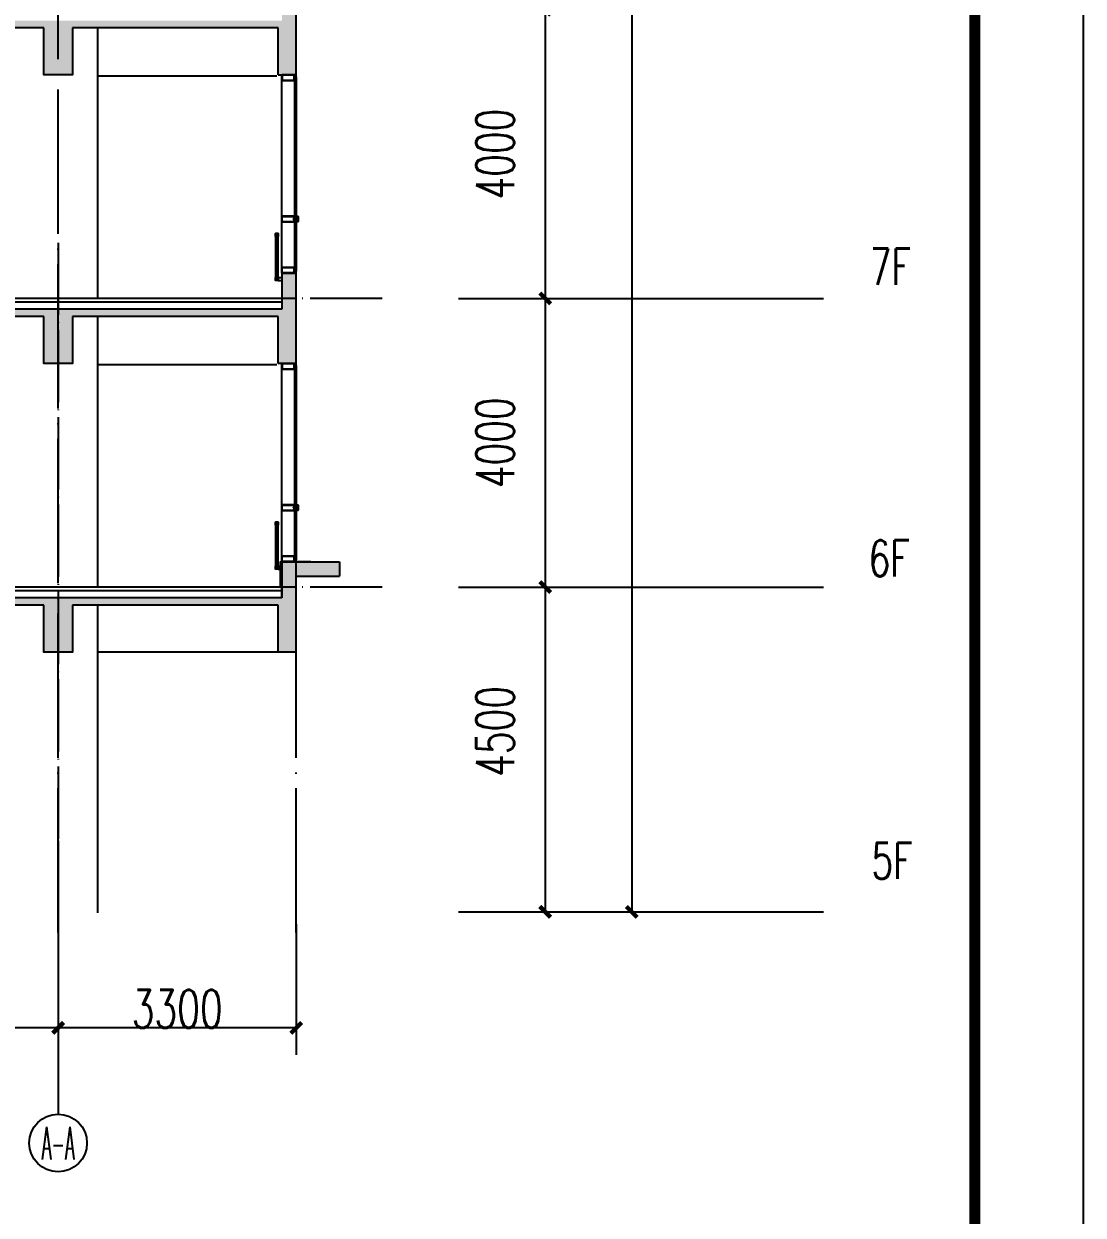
# Model space of a CAD drawing. Extents: x 1980812 to 2578970, y -669191 to 284498.
# Drawn here: x 2564293 to 2578970, y -321193 to -304685 of the extents above; entities that cross this region are included whole.
import ezdxf
from ezdxf.enums import TextEntityAlignment as Align

# ---------------------------------------------------------------- set-up
doc = ezdxf.new("R2010")
doc.units = 0
doc.header["$LTSCALE"] = 1000
doc.header["$MEASUREMENT"] = 0
for name, pattern in [('CENTER', [2, 1.25, -0.25, 0.25, -0.25]), ('DOTE', [2.42, 2, -0.2, 0.02, -0.2]), ('HIDDEN', [0.375, 0.25, -0.125]), ('HIDDEN2', [0.1875, 0.125, -0.0625])]:
    doc.linetypes.add(name, pattern=pattern)
for name, color, linetype in [('A-SECT-MBND-FINE', 252, 'Continuous'), ('A-SECT-MCUT', 1, 'Continuous'), ('A-SECT-MCUT-FINE', 137, 'Continuous'), ('AXIS', 3, 'Continuous'), ('AXIS_TEXT', 7, 'Continuous'), ('DIM_ELEV', 3, 'Continuous'), ('dote', 1, 'DOTE'), ('PUB_DIM', 3, 'Continuous'), ('SF', 1, 'Continuous'), ('SPACE_HATCH', 8, 'Continuous'), ('TEXT', 7, 'Continuous'), ('TK', 1, 'Continuous'), ('WALL', 4, 'Continuous'), ('WINDOW', 2, 'Continuous'), ('可见看线', 63, 'Continuous'), ('栏杆', 143, 'Continuous'), ('空线', 3, 'Continuous'), ('面层', 31, 'Continuous')]:
    doc.layers.add(name, color=color, linetype=linetype)
doc.styles.add('_TCH_AXIS', font='COMPLEX', dxfattribs={"bigfont": 'GBCBIG'})
doc.styles.add('COMPLEX', font='COMPLEX')
doc.styles.add('DIM_FONT', font='SIMPLEX', dxfattribs={"width": 0.7, "bigfont": 'GBCBIG'})
doc.styles.add('HZTXTW', font='txtw.shx', dxfattribs={"width": 0.6, "bigfont": 'hztxtw.shx'})
doc.styles.add('ROMANS', font='simplex_.ttf', dxfattribs={"width": 0.8, "height": 500})
doc.dimstyles.new('_TCH_ARCH&&150', dxfattribs={"dimscale": 1.5, "dimtxt": 350, "dimasz": 100, "dimexe": 250, "dimexo": 300, "dimgap": 100, "dimtad": 1, "dimdec": 0, "dimzin": 0, "dimdsep": 46, "dimtxsty": 'DIM_FONT', "dimblk": 'ARCHTICK', "dimcen": 0.09, "dimclrt": 7, "dimazin": 2, "dimtfac": 1, "dimtdec": 0, "dimtix": 1, "dimtmove": 2, "dimatfit": 3, "dimfxl": 1, "dimtolj": 1, "dimtzin": 0, "dimarcsym": 0})

# ---------------------------------------------------------------- blocks, each defined once
blk = doc.blocks.new('A$C32E42E09')
at = {"layer": '栏杆', "color": 2}
for p, q in [((60, 763), (60, 193)), ((80, 763), (80, 193))]:
    blk.add_line(p, q, dxfattribs=at)
at = {"layer": '栏杆'}
for p, q in [((50, 193), (0, 193)), ((50, 153), (0, 153))]:
    blk.add_line(p, q, dxfattribs=at)
blk.add_lwpolyline([(50, 153), (50, 803), (90, 803), (90, 153)], dxfattribs=at)
at = {"layer": '栏杆', "color": 2}
for points in [[(50, 763), (90, 763), (90, 803), (50, 803)], [(55, 768), (85, 768), (85, 798), (55, 798)], [(50, 153), (90, 153), (90, 193), (50, 193)], [(55, 158), (85, 158), (85, 188), (55, 188)]]:
    blk.add_lwpolyline(points, close=True, dxfattribs=at)
blk = doc.blocks.new('_ArchTick')
at = {"color": 0, "linetype": 'ByBlock', "const_width": 0.4}
blk.add_lwpolyline([(-0.5, -0.5), (0.5, 0.5)], dxfattribs=at)
blk = doc.blocks.new('*D1321')
at = {"layer": 'Defpoints', "color": 0, "transparency": 16777216}
for p in [(2557468, -316710, 0), (2564768, -316710, 0), (2557468, -318598)]:
    blk.add_point(p, dxfattribs=at)
at = {"layer": 'PUB_DIM', "color": 0, "lineweight": -2, "transparency": 16777216}
for p, q in [((2557468, -317160), (2557468, -318973)), ((2564768, -317160), (2564768, -318973)), ((2564768, -318598), (2557468, -318598))]:
    blk.add_line(p, q, dxfattribs=at)
at = {"layer": 'PUB_DIM', "color": 0, "lineweight": -2, "transparency": 16777216, "xscale": 150, "yscale": 150, "zscale": 150, "rotation": 180.0000000163043}
blk.add_blockref('_ArchTick', (2557468, -318598), dxfattribs=at)
at = {"layer": 'PUB_DIM', "color": 0, "lineweight": -2, "transparency": 16777216, "xscale": 150, "yscale": 150, "zscale": 150}
blk.add_blockref('_ArchTick', (2564768, -318598), dxfattribs=at)
at = {"layer": 'PUB_DIM', "color": 7, "transparency": 16777216, "insert": (2561118, -318335), "char_height": 525, "attachment_point": 5, "rotation": 0, "style": 'DIM_FONT'}
blk.add_mtext('\\A1;7300', dxfattribs=at)
blk = doc.blocks.new('_AXISO')
blk.add_circle((0, 0), 0.5)
at = {"layer": 'AXIS_TEXT', "style": 'COMPLEX', "width": 1.041667}
blk.add_attdef('A', text='', height=0.56, dxfattribs=at).set_placement((-0.25, -0.28), (0.25, -0.28), align=Align.FIT)
blk = doc.blocks.new('M5x45_Pan')
at = {"color": 8, "linetype": 'HIDDEN'}
for p, q in [((0, 2), (45, 2)), ((44, -3), (44, 2)), ((0, -2), (45, -2))]:
    blk.add_line(p, q, dxfattribs=at)
at = {"color": 0, "linetype": 'ByBlock'}
blk.add_lwpolyline([(-1, -5), (0, -5), (0, 5), (-1, 5, 0.228537), (-2, 4, 0.349288), (-2, -4, 0.228537)], format="xyb", close=True, dxfattribs=at)
at = {"color": 8, "linetype": 'HIDDEN2'}
blk.add_lwpolyline([(-4, 1), (-2, 1), (-2, -1), (-4, -1)], dxfattribs=at)
at = {"color": 8, "linetype": 'ByBlock'}
blk.add_lwpolyline([(0, 2), (44, 2), (45, 2), (45, -2), (44, -3), (0, -3)], dxfattribs=at)
at = {"layer": 'TEXT', "color": 8, "linetype": 'CENTER'}
blk.add_line((48, 0), (-7, 0), dxfattribs=at)
at = {"layer": 'Defpoints', "color": 8, "style": 'ROMANS', "width": 0.8}
blk.add_text('M5x45', height=1, rotation=90, dxfattribs=at).set_placement((-1, 0), align=Align.MIDDLE)
blk = doc.blocks.new('pou1')
at = {"layer": 'SPACE_HATCH'}
h = blk.add_hatch(color=256, dxfattribs=at)
h.dxf.hatch_style = 1
h.paths.add_polyline_path([(18500, -250), (14578, -250), (10600, -250), (10600, -1350), (10100, -1350), (10100, -250), (3300, -250), (3300, -900), (2900, -900), (2900, -250), (50, -250), (50, -900), (-200, -900), (-200, -700), (-200, 250), (-200, 350), (0, 350), (0, -150), (14578, -150), (28900, -150), (28900, 350), (29100, 350), (29100, 250), (29100, -700), (29100, -900), (28850, -900), (28850, -250), (26600, -250), (26600, -900), (26200, -900), (26200, -250), (19000, -250), (19000, -1350), (18500, -1350)])
at = {"layer": 'A-SECT-MBND-FINE'}
blk.add_line((2900, -900, 0), (3300, -900, 0), dxfattribs=at)
at = {"layer": 'A-SECT-MCUT', "elevation": 0}
for points in [[(-189, -935), (-185, -935), (-185, -934), (-185, -933), (-186, -934), (-189, -933), (-189, -932), (-201, -932), (-201, -934), (-191, -934), (-191, -946), (-201, -946), (-201, -948), (-189, -948), (-189, -947), (-186, -946), (-185, -947), (-185, -946), (-185, -945), (-189, -945)], [(-200, -900), (-173, -900), (-173, -931), (-200, -931)], [(-197, -903), (-176, -903), (-176, -928), (-197, -928)], [(0, -940), (0, -900), (-136, -900), (-172, -900), (-172, -932), (-189, -932), (-189, -933), (-185, -934), (-185, -933), (-172, -933), (-172, -940), (-172, -947), (-185, -947), (-185, -946), (-189, -947), (-189, -948), (-172, -948), (-172, -980), (-136, -980), (0, -980)], [(-169, -903), (-3, -903), (-3, -940), (-3, -978), (-169, -978)], [(-189, -2905), (-185, -2905), (-185, -2906), (-185, -2907), (-186, -2906), (-189, -2907), (-189, -2908), (-201, -2908), (-201, -2906), (-191, -2906), (-191, -2894), (-201, -2894), (-201, -2892), (-189, -2892), (-189, -2893), (-186, -2894), (-185, -2893), (-185, -2894), (-185, -2895), (-189, -2895)], [(0, -2900), (0, -2940), (-136, -2940), (-172, -2940), (-172, -2908), (-189, -2908), (-189, -2907), (-185, -2906), (-185, -2907), (-172, -2907), (-172, -2900), (-172, -2893), (-185, -2893), (-185, -2894), (-189, -2893), (-189, -2892), (-172, -2892), (-172, -2860), (-136, -2860), (0, -2860)], [(-169, -2938), (-3, -2938), (-3, -2900), (-3, -2863), (-169, -2863)], [(-189, -3615), (-185, -3615), (-185, -3616), (-185, -3617), (-186, -3616), (-189, -3617), (-189, -3618), (-201, -3618), (-201, -3616), (-191, -3616), (-191, -3604), (-201, -3604), (-201, -3602), (-189, -3602), (-189, -3603), (-186, -3604), (-185, -3603), (-185, -3604), (-185, -3605), (-189, -3605)], [(-200, -3619), (-173, -3619), (-173, -3650), (-200, -3650)], [(-197, -3622), (-176, -3622), (-176, -3647), (-197, -3647)], [(0, -3610), (0, -3650), (-136, -3650), (-172, -3650), (-172, -3618), (-189, -3618), (-189, -3617), (-185, -3616), (-185, -3617), (-172, -3617), (-172, -3610), (-172, -3603), (-185, -3603), (-185, -3604), (-189, -3603), (-189, -3602), (-172, -3602), (-172, -3570), (-136, -3570), (0, -3570)], [(-169, -3647), (-3, -3647), (-3, -3610), (-3, -3572), (-169, -3572)]]:
    blk.add_lwpolyline(points, close=True, dxfattribs=at)
for points in [[(-206, -2935), (-225, -2935), (-225, -2865), (-206, -2865, -0.414214), (-205, -2866), (-205, -2866, -0.351524), (-205, -2866), (-209, -2867, -0.256425), (-210, -2867), (-210, -2866, 0.198912), (-211, -2866), (-217, -2866, 0.414214), (-217, -2867), (-217, -2870, -0.414214), (-218, -2870), (-218, -2870, -0.414214), (-219, -2870), (-219, -2867, 0.414214), (-219, -2866), (-223, -2866, 0.414214), (-224, -2867), (-224, -2933, 0.414214), (-223, -2934), (-219, -2934, 0.414214), (-219, -2933), (-219, -2930, -0.414214), (-218, -2930), (-218, -2930, -0.414214), (-217, -2930), (-217, -2933, 0.414214), (-217, -2934), (-211, -2934, 0.198912), (-210, -2934), (-210, -2933, -0.256425), (-209, -2933), (-205, -2934, -0.351524), (-205, -2934), (-205, -2935, -0.414214)], [(-205, -2889, -0.414214), (-206, -2890), (-207, -2890, 0.414214), (-207, -2890), (-207, -2910, 0.414214), (-207, -2911), (-206, -2911, -0.414214), (-205, -2911), (-205, -2912, -0.414214), (-206, -2913), (-210, -2913), (-210, -2920, 0.414214), (-209, -2921), (-206, -2921, -0.414214), (-205, -2921), (-205, -2924, -0.414214), (-206, -2924), (-206, -2924, -0.414214), (-207, -2924), (-207, -2923, 0.414214), (-207, -2923), (-209, -2923, 0.414214), (-210, -2923), (-210, -2930, 0.414214), (-209, -2931), (-207, -2931, 0.414214), (-207, -2930), (-207, -2930, -0.414214), (-206, -2929), (-206, -2929, -0.414214), (-205, -2930), (-205, -2933, -0.479811), (-206, -2933), (-209, -2933, 0.256425), (-210, -2933), (-210, -2933, -0.198912), (-211, -2934), (-214, -2934, -0.10157), (-214, -2934), (-216, -2933, -0.300021), (-217, -2932), (-217, -2931, -0.414214), (-216, -2931), (-213, -2931, 0.414214), (-212, -2930), (-212, -2923), (-212, -2877), (-212, -2870, 0.414214), (-213, -2869), (-216, -2869, -0.414214), (-217, -2869), (-217, -2868, -0.300021), (-216, -2867), (-214, -2866, -0.10157), (-214, -2866), (-211, -2866, -0.198912), (-210, -2867), (-210, -2867, 0.256425), (-209, -2867), (-206, -2867, -0.479811), (-205, -2867), (-205, -2870, -0.414214), (-206, -2871), (-206, -2871, -0.414214), (-207, -2870), (-207, -2870, 0.414214), (-207, -2869), (-209, -2869, 0.414214), (-210, -2870), (-210, -2877, 0.414214), (-209, -2877), (-207, -2877, 0.414214), (-207, -2877), (-207, -2876, -0.414214), (-206, -2876), (-206, -2876, -0.414214), (-205, -2876), (-205, -2879, -0.414214), (-206, -2879), (-209, -2879, 0.414214), (-210, -2880), (-210, -2888), (-206, -2888, -0.414214), (-205, -2888)]]:
    blk.add_lwpolyline(points, format="xyb", close=True, dxfattribs=at)
at = {"layer": 'A-SECT-MCUT-FINE'}
for p, q in [((-181, -954, 0), (-195, -954, 0)), ((0, -1457, 0), (0, -980, 0)), ((0, -1411, 0), (0, -980, 0)), ((0, -3650, 0), (0, -1457, 0)), ((-181, -2886, 0), (-195, -2886, 0)), ((-181, -2914, 0), (-195, -2914, 0)), ((-181, -3596, 0), (-195, -3596, 0))]:
    blk.add_line(p, q, dxfattribs=at)
for centre in [(-182, -951, 0), (-182, -2889, 0), (-182, -2911, 0), (-182, -3599, 0)]:
    blk.add_circle(centre, 2.98, dxfattribs=at)
for centre, start, end in [((-199, -951, 0), 332.0817, 39.4318), ((-199, -2889, 0), 320.5682, 27.9183), ((-199, -2911, 0), 332.0817, 39.4318), ((-199, -3599, 0), 320.5682, 27.9183)]:
    blk.add_arc(centre, 5.39, start, end, dxfattribs=at)
at = {"layer": 'WALL'}
for p, q in [((-200, -700, 0), (-200, 350, 0)), ((-200, 350, 0), (0, 350, 0)), ((0, 350, 0), (0, -150, 0)), ((0, -150, 0), (14578, -150, 0)), ((50, -900, 0), (50, -250, 0)), ((50, -250, 0), (2900, -250, 0)), ((3300, -250, 0), (10100, -250, 0)), ((-200, -900, 0), (-200, -700, 0)), ((-200, -700, 0), (-200, -700, 0)), ((-200, -900, 0), (50, -900, 0))]:
    blk.add_line(p, q, dxfattribs=at)
at = {"layer": 'WALL', "elevation": 0}
blk.add_lwpolyline([(2900, -250), (2900, -900), (3300, -900), (3300, -250)], dxfattribs=at)
at = {"layer": 'WINDOW'}
for p, q in [((-200, -955, 0), (-199, -954, 0)), ((-200, -955, 0), (-200, -1457, 0)), ((-199, -954, 0), (-195, -954, 0)), ((-195, -954, 0), (-194, -955, 0)), ((-194, -1457, 0), (-194, -954, 0)), ((-181, -954, 0), (-182, -955, 0)), ((-182, -1457, 0), (-182, -955, 0)), ((-177, -954, 0), (-181, -954, 0)), ((-176, -955, 0), (-177, -954, 0)), ((-176, -955, 0), (-176, -1457, 0)), ((-200, -1457, 0), (-200, -2885, 0)), ((-194, -2885, 0), (-194, -1457, 0)), ((-182, -2885, 0), (-182, -1457, 0)), ((-176, -1457, 0), (-176, -2885, 0)), ((-200, -2885, 0), (-199, -2886, 0)), ((-200, -2915, 0), (-199, -2914, 0)), ((-200, -2915, 0), (-200, -3595, 0)), ((-199, -2886, 0), (-195, -2886, 0)), ((-199, -2914, 0), (-195, -2914, 0)), ((-195, -2886, 0), (-194, -2885, 0)), ((-195, -2914, 0), (-194, -2915, 0)), ((-194, -3595, 0), (-194, -2915, 0)), ((-181, -2886, 0), (-182, -2885, 0)), ((-181, -2914, 0), (-182, -2915, 0)), ((-182, -3595, 0), (-182, -2915, 0)), ((-177, -2886, 0), (-181, -2886, 0)), ((-177, -2914, 0), (-181, -2914, 0)), ((-176, -2885, 0), (-177, -2886, 0)), ((-176, -2915, 0), (-177, -2914, 0)), ((-176, -2915, 0), (-176, -3595, 0)), ((-200, -3595, 0), (-199, -3596, 0)), ((-199, -3596, 0), (-195, -3596, 0)), ((-195, -3596, 0), (-194, -3595, 0)), ((-181, -3596, 0), (-182, -3595, 0)), ((-177, -3596, 0), (-181, -3596, 0)), ((-176, -3595, 0), (-177, -3596, 0))]:
    blk.add_line(p, q, dxfattribs=at)
at = {"layer": '可见看线'}
for p, q in [((2550, -4000, 0), (2550, -240, 0)), ((70, -920, 0), (2550, -920, 0))]:
    blk.add_line(p, q, dxfattribs=at)
at = {"layer": '面层'}
for p, q in [((0, 0), (14578, 0, 0)), ((0, -50), (14578, -50, 0))]:
    blk.add_line(p, q, dxfattribs=at)
at = {"layer": 'SF', "rotation": 0.0004018880973607078}
blk.add_blockref('M5x45_Pan', (-207, -2900, 0), dxfattribs=at)
blk = doc.blocks.new('pm5')
at = {"layer": 'SPACE_HATCH'}
h = blk.add_hatch(color=256, dxfattribs=at)
h.dxf.hatch_style = 1
h.paths.add_polyline_path([(14578, -150), (0, -150), (0, 350), (-800, 350), (-800, 150), (-200, 150), (-200, -900), (50, -900), (50, -250), (2900, -250), (2900, -900), (3300, -900), (3300, -250), (10100, -250), (10100, -1350), (10600, -1350), (10600, -250), (14578, -250), (18500, -250), (18500, -1350), (19000, -1350), (19000, -250), (26200, -250), (26200, -900), (26600, -900), (26600, -250), (28850, -250), (28850, -900), (29100, -900), (29100, 150), (29700, 150), (29700, 350), (28900, 350), (28900, 350), (28900, 350), (28900, -150)])
at = {"layer": 'A-SECT-MBND-FINE'}
blk.add_line((2900, -900, 0), (3300, -900, 0), dxfattribs=at)
at = {"layer": 'A-SECT-MCUT', "elevation": 0}
for points in [[(-189, -935), (-185, -935), (-185, -934), (-185, -933), (-186, -934), (-189, -933), (-189, -932), (-201, -932), (-201, -934), (-191, -934), (-191, -946), (-201, -946), (-201, -948), (-189, -948), (-189, -947), (-186, -946), (-185, -947), (-185, -946), (-185, -945), (-189, -945)], [(-200, -900), (-173, -900), (-173, -931), (-200, -931)], [(-197, -903), (-176, -903), (-176, -928), (-197, -928)], [(0, -940), (0, -900), (-136, -900), (-172, -900), (-172, -932), (-189, -932), (-189, -933), (-185, -934), (-185, -933), (-172, -933), (-172, -940), (-172, -947), (-185, -947), (-185, -946), (-189, -947), (-189, -948), (-172, -948), (-172, -980), (-136, -980), (0, -980)], [(-169, -903), (-3, -903), (-3, -940), (-3, -978), (-169, -978)], [(-189, -2905), (-185, -2905), (-185, -2906), (-185, -2907), (-186, -2906), (-189, -2907), (-189, -2908), (-201, -2908), (-201, -2906), (-191, -2906), (-191, -2894), (-201, -2894), (-201, -2892), (-189, -2892), (-189, -2893), (-186, -2894), (-185, -2893), (-185, -2894), (-185, -2895), (-189, -2895)], [(0, -2900), (0, -2940), (-136, -2940), (-172, -2940), (-172, -2908), (-189, -2908), (-189, -2907), (-185, -2906), (-185, -2907), (-172, -2907), (-172, -2900), (-172, -2893), (-185, -2893), (-185, -2894), (-189, -2893), (-189, -2892), (-172, -2892), (-172, -2860), (-136, -2860), (0, -2860)], [(-169, -2938), (-3, -2938), (-3, -2900), (-3, -2863), (-169, -2863)], [(-189, -3615), (-185, -3615), (-185, -3616), (-185, -3617), (-186, -3616), (-189, -3617), (-189, -3618), (-201, -3618), (-201, -3616), (-191, -3616), (-191, -3604), (-201, -3604), (-201, -3602), (-189, -3602), (-189, -3603), (-186, -3604), (-185, -3603), (-185, -3604), (-185, -3605), (-189, -3605)], [(-200, -3619), (-173, -3619), (-173, -3650), (-200, -3650)], [(-197, -3622), (-176, -3622), (-176, -3647), (-197, -3647)], [(0, -3610), (0, -3650), (-136, -3650), (-172, -3650), (-172, -3618), (-189, -3618), (-189, -3617), (-185, -3616), (-185, -3617), (-172, -3617), (-172, -3610), (-172, -3603), (-185, -3603), (-185, -3604), (-189, -3603), (-189, -3602), (-172, -3602), (-172, -3570), (-136, -3570), (0, -3570)], [(-169, -3647), (-3, -3647), (-3, -3610), (-3, -3572), (-169, -3572)]]:
    blk.add_lwpolyline(points, close=True, dxfattribs=at)
for points in [[(-206, -2935), (-225, -2935), (-225, -2865), (-206, -2865, -0.414214), (-205, -2866), (-205, -2866, -0.351524), (-205, -2866), (-209, -2867, -0.256425), (-210, -2867), (-210, -2866, 0.198912), (-211, -2866), (-217, -2866, 0.414214), (-217, -2867), (-217, -2870, -0.414214), (-218, -2870), (-218, -2870, -0.414214), (-219, -2870), (-219, -2867, 0.414214), (-219, -2866), (-223, -2866, 0.414214), (-224, -2867), (-224, -2933, 0.414214), (-223, -2934), (-219, -2934, 0.414214), (-219, -2933), (-219, -2930, -0.414214), (-218, -2930), (-218, -2930, -0.414214), (-217, -2930), (-217, -2933, 0.414214), (-217, -2934), (-211, -2934, 0.198912), (-210, -2934), (-210, -2933, -0.256425), (-209, -2933), (-205, -2934, -0.351524), (-205, -2934), (-205, -2935, -0.414214)], [(-205, -2889, -0.414214), (-206, -2890), (-207, -2890, 0.414214), (-207, -2890), (-207, -2910, 0.414214), (-207, -2911), (-206, -2911, -0.414214), (-205, -2911), (-205, -2912, -0.414214), (-206, -2913), (-210, -2913), (-210, -2920, 0.414214), (-209, -2921), (-206, -2921, -0.414214), (-205, -2921), (-205, -2924, -0.414214), (-206, -2924), (-206, -2924, -0.414214), (-207, -2924), (-207, -2923, 0.414214), (-207, -2923), (-209, -2923, 0.414214), (-210, -2923), (-210, -2930, 0.414214), (-209, -2931), (-207, -2931, 0.414214), (-207, -2930), (-207, -2930, -0.414214), (-206, -2929), (-206, -2929, -0.414214), (-205, -2930), (-205, -2933, -0.479811), (-206, -2933), (-209, -2933, 0.256425), (-210, -2933), (-210, -2933, -0.198912), (-211, -2934), (-214, -2934, -0.10157), (-214, -2934), (-216, -2933, -0.300021), (-217, -2932), (-217, -2931, -0.414214), (-216, -2931), (-213, -2931, 0.414214), (-212, -2930), (-212, -2923), (-212, -2877), (-212, -2870, 0.414214), (-213, -2869), (-216, -2869, -0.414214), (-217, -2869), (-217, -2868, -0.300021), (-216, -2867), (-214, -2866, -0.10157), (-214, -2866), (-211, -2866, -0.198912), (-210, -2867), (-210, -2867, 0.256425), (-209, -2867), (-206, -2867, -0.479811), (-205, -2867), (-205, -2870, -0.414214), (-206, -2871), (-206, -2871, -0.414214), (-207, -2870), (-207, -2870, 0.414214), (-207, -2869), (-209, -2869, 0.414214), (-210, -2870), (-210, -2877, 0.414214), (-209, -2877), (-207, -2877, 0.414214), (-207, -2877), (-207, -2876, -0.414214), (-206, -2876), (-206, -2876, -0.414214), (-205, -2876), (-205, -2879, -0.414214), (-206, -2879), (-209, -2879, 0.414214), (-210, -2880), (-210, -2888), (-206, -2888, -0.414214), (-205, -2888)]]:
    blk.add_lwpolyline(points, format="xyb", close=True, dxfattribs=at)
at = {"layer": 'A-SECT-MCUT-FINE'}
for p, q in [((-181, -954, 0), (-195, -954, 0)), ((0, -1457, 0), (0, -980, 0)), ((0, -1411, 0), (0, -980, 0)), ((0, -3650, 0), (0, -1457, 0)), ((-181, -2886, 0), (-195, -2886, 0)), ((-181, -2914, 0), (-195, -2914, 0)), ((-181, -3596, 0), (-195, -3596, 0))]:
    blk.add_line(p, q, dxfattribs=at)
for centre in [(-182, -951, 0), (-182, -2889, 0), (-182, -2911, 0), (-182, -3599, 0)]:
    blk.add_circle(centre, 2.98, dxfattribs=at)
for centre, start, end in [((-199, -951, 0), 332.0817, 39.4318), ((-199, -2889, 0), 320.5682, 27.9183), ((-199, -2911, 0), 332.0817, 39.4318), ((-199, -3599, 0), 320.5682, 27.9183)]:
    blk.add_arc(centre, 5.39, start, end, dxfattribs=at)
at = {"layer": 'WALL'}
for p, q in [((-200, -900, 0), (-200, 150, 0)), ((50, -900, 0), (50, -250, 0)), ((50, -250, 0), (2900, -250, 0)), ((3300, -250, 0), (10100, -250, 0)), ((50, -900, 0), (-200, -900, 0))]:
    blk.add_line(p, q, dxfattribs=at)
at = {"layer": 'WALL', "elevation": 0}
blk.add_lwpolyline([(2900, -250), (2900, -900), (3300, -900), (3300, -250)], dxfattribs=at)
at = {"layer": 'WINDOW'}
for p, q in [((-200, -955, 0), (-199, -954, 0)), ((-200, -955, 0), (-200, -1457, 0)), ((-199, -954, 0), (-195, -954, 0)), ((-195, -954, 0), (-194, -955, 0)), ((-194, -1457, 0), (-194, -954, 0)), ((-181, -954, 0), (-182, -955, 0)), ((-182, -1457, 0), (-182, -955, 0)), ((-177, -954, 0), (-181, -954, 0)), ((-176, -955, 0), (-177, -954, 0)), ((-176, -955, 0), (-176, -1457, 0)), ((-200, -1457, 0), (-200, -2885, 0)), ((-194, -2885, 0), (-194, -1457, 0)), ((-182, -2885, 0), (-182, -1457, 0)), ((-176, -1457, 0), (-176, -2885, 0)), ((-200, -2885, 0), (-199, -2886, 0)), ((-200, -2915, 0), (-199, -2914, 0)), ((-200, -2915, 0), (-200, -3595, 0)), ((-199, -2886, 0), (-195, -2886, 0)), ((-199, -2914, 0), (-195, -2914, 0)), ((-195, -2886, 0), (-194, -2885, 0)), ((-195, -2914, 0), (-194, -2915, 0)), ((-194, -3595, 0), (-194, -2915, 0)), ((-181, -2886, 0), (-182, -2885, 0)), ((-181, -2914, 0), (-182, -2915, 0)), ((-182, -3595, 0), (-182, -2915, 0)), ((-177, -2886, 0), (-181, -2886, 0)), ((-177, -2914, 0), (-181, -2914, 0)), ((-176, -2885, 0), (-177, -2886, 0)), ((-176, -2915, 0), (-177, -2914, 0)), ((-176, -2915, 0), (-176, -3595, 0)), ((-200, -3595, 0), (-199, -3596, 0)), ((-199, -3596, 0), (-195, -3596, 0)), ((-195, -3596, 0), (-194, -3595, 0)), ((-181, -3596, 0), (-182, -3595, 0)), ((-177, -3596, 0), (-181, -3596, 0)), ((-176, -3595, 0), (-177, -3596, 0))]:
    blk.add_line(p, q, dxfattribs=at)
at = {"layer": '可见看线'}
for p, q in [((2550, -4000, 0), (2550, -240, 0)), ((70, -920, 0), (2550, -920, 0))]:
    blk.add_line(p, q, dxfattribs=at)
at = {"layer": 'SF', "rotation": 0.0004018880973607078}
blk.add_blockref('M5x45_Pan', (-207, -2900, 0), dxfattribs=at)
blk = doc.blocks.new('*D1325')
at = {"layer": 'Defpoints', "color": 0, "transparency": 16777216}
for p in [(2569866, -240490, 0), (2569866, -316990, 0), (2572716, -316990)]:
    blk.add_point(p, dxfattribs=at)
at = {"layer": 'PUB_DIM', "color": 0, "lineweight": -2, "transparency": 16777216}
for p, q in [((2570316, -240490), (2573091, -240490)), ((2572716, -240490), (2572716, -316990)), ((2570316, -316990), (2573091, -316990))]:
    blk.add_line(p, q, dxfattribs=at)
at = {"layer": 'PUB_DIM', "color": 0, "lineweight": -2, "transparency": 16777216, "xscale": 150, "yscale": 150, "zscale": 150}
for p, rotation in [((2572716, -240490), 90), ((2572716, -316990), 270)]:
    blk.add_blockref('_ArchTick', p, dxfattribs=dict(at, rotation=rotation))
at = {"layer": 'PUB_DIM', "color": 7, "transparency": 16777216, "insert": (2572253, -278740), "char_height": 525, "attachment_point": 5, "rotation": 90, "style": 'DIM_FONT'}
blk.add_mtext('\\A1;76500', dxfattribs=at)
blk = doc.blocks.new('*D1347')
at = {"layer": 'Defpoints', "color": 0, "transparency": 16777216}
for p in [(2569866, -304490, 0), (2569866, -308490, 0), (2571516, -308490, 0)]:
    blk.add_point(p, dxfattribs=at)
at = {"layer": 'PUB_DIM', "color": 0, "lineweight": -2, "transparency": 16777216}
for p, q in [((2570316, -304490, 0), (2571891, -304490, 0)), ((2571516, -304490, 0), (2571516, -308490, 0)), ((2570316, -308490, 0), (2571891, -308490, 0))]:
    blk.add_line(p, q, dxfattribs=at)
at = {"layer": 'PUB_DIM', "color": 0, "lineweight": -2, "transparency": 16777216, "xscale": 150, "yscale": 150, "zscale": 150}
for p, rotation in [((2571516, -304490, 0), 90), ((2571516, -308490, 0), 270)]:
    blk.add_blockref('_ArchTick', p, dxfattribs=dict(at, rotation=rotation))
at = {"layer": 'PUB_DIM', "color": 7, "transparency": 16777216, "insert": (2570823, -306490, 0), "char_height": 525, "attachment_point": 5, "rotation": 90, "style": 'DIM_FONT'}
blk.add_mtext('\\A1;4000', dxfattribs=at)
blk = doc.blocks.new('*D1348')
at = {"layer": 'Defpoints', "color": 0, "transparency": 16777216}
for p in [(2569866, -308490, 0), (2569866, -312490, 0), (2571516, -312490, 0)]:
    blk.add_point(p, dxfattribs=at)
at = {"layer": 'PUB_DIM', "color": 0, "lineweight": -2, "transparency": 16777216}
for p, q in [((2570316, -308490, 0), (2571891, -308490, 0)), ((2571516, -308490, 0), (2571516, -312490, 0)), ((2570316, -312490, 0), (2571891, -312490, 0))]:
    blk.add_line(p, q, dxfattribs=at)
at = {"layer": 'PUB_DIM', "color": 0, "lineweight": -2, "transparency": 16777216, "xscale": 150, "yscale": 150, "zscale": 150}
for p, rotation in [((2571516, -308490, 0), 90), ((2571516, -312490, 0), 270)]:
    blk.add_blockref('_ArchTick', p, dxfattribs=dict(at, rotation=rotation))
at = {"layer": 'PUB_DIM', "color": 7, "transparency": 16777216, "insert": (2570823, -310490, 0), "char_height": 525, "attachment_point": 5, "rotation": 90, "style": 'DIM_FONT'}
blk.add_mtext('\\A1;4000', dxfattribs=at)
blk = doc.blocks.new('*D1350')
at = {"layer": 'Defpoints', "color": 0, "transparency": 16777216}
for p in [(2569866, -312490, 0), (2569866, -316990, 0), (2571516, -316990, 0)]:
    blk.add_point(p, dxfattribs=at)
at = {"layer": 'PUB_DIM', "color": 0, "lineweight": -2, "transparency": 16777216}
for p, q in [((2570316, -312490, 0), (2571891, -312490, 0)), ((2571516, -312490, 0), (2571516, -316990, 0)), ((2570316, -316990, 0), (2571891, -316990, 0))]:
    blk.add_line(p, q, dxfattribs=at)
at = {"layer": 'PUB_DIM', "color": 0, "lineweight": -2, "transparency": 16777216, "xscale": 150, "yscale": 150, "zscale": 150}
for p, rotation in [((2571516, -312490, 0), 90), ((2571516, -316990, 0), 270)]:
    blk.add_blockref('_ArchTick', p, dxfattribs=dict(at, rotation=rotation))
at = {"layer": 'PUB_DIM', "color": 7, "transparency": 16777216, "insert": (2570823, -314490, 0), "char_height": 525, "attachment_point": 5, "rotation": 90, "style": 'DIM_FONT'}
blk.add_mtext('\\A1;4500', dxfattribs=at)
blk = doc.blocks.new('*D1351')
at = {"layer": 'Defpoints', "color": 0, "transparency": 16777216}
for p in [(2564768, -316710, 0), (2568068, -316710, 0), (2564768, -318598)]:
    blk.add_point(p, dxfattribs=at)
at = {"layer": 'PUB_DIM', "color": 0, "lineweight": -2, "transparency": 16777216}
for p, q in [((2564768, -317160), (2564768, -318973)), ((2568068, -317160), (2568068, -318973)), ((2568068, -318598), (2564768, -318598))]:
    blk.add_line(p, q, dxfattribs=at)
at = {"layer": 'PUB_DIM', "color": 0, "lineweight": -2, "transparency": 16777216, "xscale": 150, "yscale": 150, "zscale": 150, "rotation": 180.0000000163033}
blk.add_blockref('_ArchTick', (2564768, -318598), dxfattribs=at)
at = {"layer": 'PUB_DIM', "color": 0, "lineweight": -2, "transparency": 16777216, "xscale": 150, "yscale": 150, "zscale": 150}
blk.add_blockref('_ArchTick', (2568068, -318598), dxfattribs=at)
at = {"layer": 'PUB_DIM', "color": 7, "transparency": 16777216, "insert": (2566418, -318335), "char_height": 525, "attachment_point": 5, "rotation": 0, "style": 'DIM_FONT'}
blk.add_mtext('\\A1;3300', dxfattribs=at)

msp = doc.modelspace()

# ---------------------------------------------------------------- hatches: boundary and pattern name
at = {"layer": 'SPACE_HATCH'}
h = msp.add_hatch(color=256, dxfattribs=at)
h.dxf.hatch_style = 1
h.paths.add_polyline_path([(2549368.4, -312740.4), (2549368.4, -313840.4), (2548868.4, -313840.4), (2548868.4, -312740.4), (2541668.4, -312740.4), (2541668.4, -313390.4), (2541268.4, -313390.4), (2541268.4, -312740.4), (2539018.4, -312740.4), (2539018.4, -313390.4), (2538768.4, -313390.4), (2538768.4, -312340.4), (2538168.4, -312340.4), (2538168.4, -312140.4), (2538968.4, -312140.4), (2538968.4, -312140.4), (2538968.4, -312140.4), (2538968.4, -312640.4), (2553290.6, -312640.4), (2567868.4, -312640.4), (2567868.4, -312140.4), (2568068.4, -312140.4), (2568668.4, -312140.4), (2568668.4, -312340.4), (2568068.4, -312340.4), (2568068.4, -313390.4), (2567818.4, -313390.4), (2567818.4, -312740.4), (2564968.4, -312740.4), (2564968.4, -313390.4), (2564568.4, -313390.4), (2564568.4, -312740.4), (2557768.4, -312740.4), (2557768.4, -313840.4), (2557268.4, -313840.4), (2557268.4, -312740.4), (2553290.6, -312740.4)])

# ---------------------------------------------------------------- linework, layer by layer
at = {"layer": 'A-SECT-MBND-FINE'}
msp.add_line((2564968.4, -313390.4, 0), (2564568.4, -313390.4, 0), dxfattribs=at)
at = {"layer": 'A-SECT-MCUT', "elevation": 0}
for points in [[(2567868.4, -312100.4), (2567868.4, -312140.4), (2568004, -312140.4), (2568040.4, -312140.4), (2568040.4, -312108.2), (2568057.1, -312108.2), (2568057.1, -312107.3), (2568053.6, -312106.5), (2568053, -312107), (2568040.4, -312107), (2568040.4, -312100.4), (2568040.4, -312093.9), (2568053, -312093.9), (2568053.6, -312094.4), (2568057.1, -312093.6), (2568057.1, -312092.7), (2568040.4, -312092.7), (2568040.4, -312060.4), (2568004, -312060.4), (2567868.4, -312060.4)], [(2568037.4, -312137.9), (2567871.4, -312137.9), (2567871.4, -312100.4), (2567871.4, -312062.9), (2568037.4, -312062.9)], [(2568068.4, -312109.2), (2568041.4, -312109.2), (2568041.4, -312140.4), (2568068.4, -312140.4)], [(2568065.4, -312112.2), (2568044.4, -312112.2), (2568044.4, -312137.4), (2568065.4, -312137.4)], [(2568057.7, -312105.8), (2568053.8, -312105.4), (2568053, -312106.5), (2568053.5, -312107), (2568054.1, -312106.5), (2568057.7, -312107.3), (2568057.7, -312108.2), (2568068.9, -312108.2), (2568068.9, -312106.7), (2568058.9, -312106.7), (2568058.9, -312094.2), (2568068.9, -312094.2), (2568068.9, -312092.7), (2568057.7, -312092.7), (2568057.7, -312093.5), (2568054.1, -312094.4), (2568053.5, -312093.9), (2568053, -312094.3), (2568053.8, -312095.4), (2568057.7, -312095.1)]]:
    msp.add_lwpolyline(points, close=True, dxfattribs=at)
at = {"layer": 'A-SECT-MCUT-FINE'}
msp.add_line((2568049.4, -312086.7, 0), (2568063.4, -312086.7, 0), dxfattribs=at)
msp.add_circle((2568050.5, -312089.7, 0), 2.98, dxfattribs=at)
msp.add_arc((2568067.1, -312089.2, 0), 5.39, 152.08171, 219.43177, dxfattribs=at)
at = {"layer": 'AXIS'}
msp.add_line((2564768.4, -316003.9, 0), (2564768.4, -319793, 0), dxfattribs=at)
at = {"layer": 'dote'}
for p, q in [((2564768.4, -317277, 0), (2564768.4, -256000.4, 0)), ((2568068.4, -317277, 0), (2568068.4, -256000.4, 0))]:
    msp.add_line(p, q, dxfattribs=at)
at = {"layer": 'dote', "linetype": 'DOTE', "ltscale": 0.5}
for p, q in [((2564768.4, -307717.7, 0), (2564768.4, -317001.7, 0)), ((2569258.9, -308490.4, 0), (2553290.6, -308490.4, 0)), ((2569258.9, -312490.4, 0), (2553290.6, -312490.4, 0))]:
    msp.add_line(p, q, dxfattribs=at)
at = {"layer": 'PUB_DIM'}
for p, q in [((2571891.2, -308490.4, 0), (2575372.6, -308490.4, 0)), ((2571891.2, -312490.4, 0), (2575372.6, -312490.4, 0)), ((2571891.2, -316990.4, 0), (2575372.6, -316990.4, 0))]:
    msp.add_line(p, q, dxfattribs=at)
at = {"layer": 'TK'}
msp.add_lwpolyline([(2578969.7, -219231.9), (2578969.7, -345381.9), (2489869.7, -345381.9), (2489869.7, -219231.9)], close=True, dxfattribs=at)
at = {"layer": 'TK', "const_width": 150}
msp.add_lwpolyline([(2491369.7, -343881.9), (2577469.7, -343881.9), (2577469.7, -222981.9), (2491369.7, -222981.9)], close=True, dxfattribs=at)
at = {"layer": 'WALL'}
for p, q in [((2567868.4, -312140.4, 0), (2567868.4, -312640.4, 0)), ((2568268.4, -312140.4, 0), (2567868.4, -312140.4, 0)), ((2567868.4, -312140.4, 0), (2567868.4, -312640.4, 0)), ((2568068.4, -312140.4, 0), (2567868.4, -312140.4, 0)), ((2567868.4, -312640.4, 0), (2567868.4, -312140.4, 0)), ((2567868.4, -312140.4, 0), (2568668.4, -312140.4, 0)), ((2568668.4, -312140.4, 0), (2568668.4, -312340.4, 0)), ((2568068.4, -313390.4, 0), (2568068.4, -312340.4, 0)), ((2568068.4, -312340.4, 0), (2568668.4, -312340.4, 0)), ((2567868.4, -312640.4, 0), (2553290.6, -312640.4, 0)), ((2564568.4, -312740.4, 0), (2557768.4, -312740.4, 0)), ((2567818.4, -312740.4, 0), (2564968.4, -312740.4, 0)), ((2567818.4, -313390.4, 0), (2567818.4, -312740.4, 0)), ((2567818.4, -313390.4, 0), (2567818.4, -312740.4, 0)), ((2567818.4, -313390.4, 0), (2567818.4, -312740.4, 0)), ((2568068.4, -313390.4, 0), (2567818.4, -313390.4, 0)), ((2568068.4, -313390.4, 0), (2567818.4, -313390.4, 0))]:
    msp.add_line(p, q, dxfattribs=at)
at = {"layer": 'WALL', "elevation": 0}
msp.add_lwpolyline([(2564968.4, -312740.4), (2564968.4, -313390.4), (2564568.4, -313390.4), (2564568.4, -312740.4)], dxfattribs=at)
at = {"layer": 'WINDOW'}
for p, q in [((2568044.4, -312085.7, 0), (2568045.4, -312086.7, 0)), ((2568045.4, -312086.7, 0), (2568049.4, -312086.7, 0)), ((2568049.4, -312086.7, 0), (2568050.4, -312085.7, 0)), ((2568063.4, -312086.7, 0), (2568062.4, -312085.7, 0)), ((2568067.4, -312086.7, 0), (2568063.4, -312086.7, 0)), ((2568068.4, -312085.7, 0), (2568067.4, -312086.7, 0))]:
    msp.add_line(p, q, dxfattribs=at)
at = {"layer": '可见看线'}
for p, q in [((2565318.4, -317001.7, 0), (2565318.4, -312730.4, 0)), ((2567818.4, -313390.4, 0), (2565318.4, -313390.4, 0))]:
    msp.add_line(p, q, dxfattribs=at)
at = {"layer": '面层'}
for p, q in [((2567868.4, -312490.4, 0), (2553290.6, -312490.4, 0)), ((2567868.4, -312540.4, 0), (2553290.6, -312540.4, 0))]:
    msp.add_line(p, q, dxfattribs=at)
at = {"layer": '面层', "elevation": 0}
msp.add_lwpolyline([(2567848.4, -312490.4), (2567848.4, -312140.4), (2567868.4, -312140.4)], dxfattribs=at)
msp.add_lwpolyline([(2567848.4, -312490.4), (2567848.4, -312140.4), (2567868.4, -312140.4)], dxfattribs=at)

# ---------------------------------------------------------------- block references
at = {"layer": 'AXIS'}
ref = msp.add_blockref('_AXISO', (2564768.4, -320193, 0), dxfattribs=dict(at, xscale=800, yscale=800, zscale=800, rotation=180))
ref.add_attrib('A', 'A-A', dxfattribs={"layer": 'AXIS_TEXT', "height": 452.55, "rotation": 0, "style": '_TCH_AXIS', "width": 0.323077}).set_placement((2564542.1, -320419.3, 0), (2564994.6, -320419.3, 0), align=Align.FIT)
at = {"layer": '栏杆', "xscale": -1, "rotation": 359.9999999999997}
for p in [(2567868.4, -308393.9, 0), (2567868.4, -312393.9, 0)]:
    msp.add_blockref('A$C32E42E09', p, dxfattribs=at)
at = {"layer": '空线', "xscale": -1, "rotation": 359.9999999999997}
for name, p in [('pm5', (2567868.4, -304490.4, 0)), ('pou1', (2567868.4, -308490.4, 0))]:
    msp.add_blockref(name, p, dxfattribs=at)

# ---------------------------------------------------------------- texts
at = {"layer": 'DIM_ELEV', "color": 7, "style": 'HZTXTW', "width": 0.7}
for s, p in [('7F', (2576014.3, -308300.4, 0)), ('6F', (2575997.7, -312341.9, 0)), ('5F', (2576038.3, -316531.4, 0))]:
    msp.add_text(s, height=500, dxfattribs=at).set_placement(p)

# ---------------------------------------------------------------- dimensions: what is measured, and where the dimension line sits
at = {"layer": 'PUB_DIM'}
for base, p1, p2, text, picture, middle in [((2572716.2, -316990.4, 0), (2569866.2, -240490.4, 0), (2569866.2, -316990.4, 0), '76500', '*D1325', (2572253.2, -278740.4, 0)), ((2571516.2, -308490.4, 0), (2569866.2, -304490.4, 0), (2569866.2, -308490.4, 0), '4000', '*D1347', (2570822.9, -306490.4, 0)), ((2571516.2, -312490.4, 0), (2569866.2, -308490.4, 0), (2569866.2, -312490.4, 0), '4000', '*D1348', (2570822.9, -310490.4, 0))]:
    dim = msp.add_linear_dim(base=base, p1=p1, p2=p2, angle=270, text=text, dimstyle='_TCH_ARCH&&150', override={"dimgap": 0}, dxfattribs=at)
    dim.commit()
    dim.dimension.update_dxf_attribs({"geometry": picture, "text_midpoint": middle, "dimtype": 161})
dim = msp.add_linear_dim(base=(2571516.2, -316990.4, 0), p1=(2569866.2, -312490.4, 0), p2=(2569866.2, -316990.4, 0), angle=270, dimstyle='_TCH_ARCH&&150', override={"dimgap": 0}, dxfattribs=at)
dim.commit()
dim.dimension.update_dxf_attribs({"geometry": '*D1350', "text_midpoint": (2570822.9, -314490.4, 0), "dimtype": 161})
for p1, p2, picture, middle in [((2564768.4, -316709.9, 0), (2557468.4, -316709.9, 0), '*D1321', (2561118.4, -318335.4, 0)), ((2568068.4, -316709.9, 0), (2564768.4, -316709.9, 0), '*D1351', (2566418.4, -318335.4, 0))]:
    dim = msp.add_aligned_dim(p1=p1, p2=p2, distance=1888, dimstyle='_TCH_ARCH&&150', override={"dimgap": 0}, dxfattribs=at)
    dim.commit()
    dim.dimension.update_dxf_attribs({"geometry": picture, "text_midpoint": middle})

doc.saveas('drawing.dxf')
